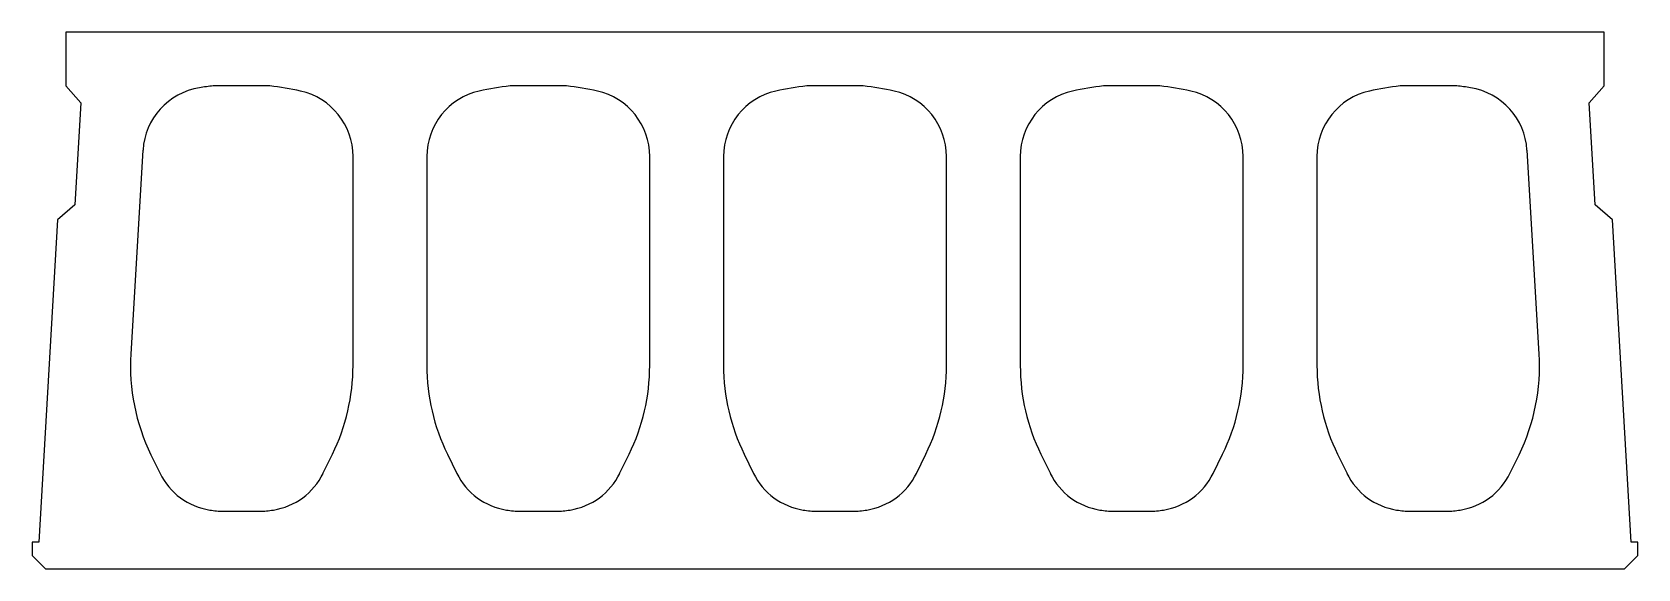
# Model space of a CAD drawing. Header units: millimetres. Extents: x 0 to 1196, y 0 to 400.
import ezdxf

# ---------------------------------------------------------------- set-up
doc = ezdxf.new("R2010")
doc.units = ezdxf.units.MM
doc.layers.add('reinforced concrete', color=7, linetype='Continuous')

msp = doc.modelspace()

# ---------------------------------------------------------------- linework, layer by layer
at = {"layer": 'reinforced concrete'}
for p, q in [((1171, 400), (25, 400)), ((25, 400), (25, 360)), ((1171, 360), (1171, 400)), ((25, 360), (36.3, 347.3)), ((174.9, 360), (137.1, 360)), ((395.9, 360), (358.1, 360)), ((616.9, 360), (579.1, 360)), ((837.9, 360), (800.1, 360)), ((1058.9, 360), (1021.1, 360)), ((1159.7, 347.3), (1171, 360)), ((36.3, 347.3), (31.7, 271.4)), ((1164.3, 271.4), (1159.7, 347.3)), ((82.5, 312.1), (73.5, 160.1)), ((1122.5, 160.1), (1113.5, 312.1)), ((239, 151.6), (239, 307.3)), ((294, 307.3), (294, 151.6)), ((460, 151.6), (460, 307.3)), ((515, 307.3), (515, 151.6)), ((681, 151.6), (681, 307.3)), ((736, 307.3), (736, 151.6)), ((902, 151.6), (902, 307.3)), ((957, 307.3), (957, 151.6)), ((31.7, 271.4), (19, 260.2)), ((1177, 260.2), (1164.3, 271.4)), ((19, 260.2), (5, 20)), ((1191, 20), (1177, 260.2)), ((88.5, 85.1), (95.4, 71.2)), ((216.6, 71.2), (223.7, 85.5)), ((309.3, 85.5), (316.4, 71.2)), ((437.6, 71.2), (444.7, 85.5)), ((530.3, 85.5), (537.4, 71.2)), ((658.6, 71.2), (665.7, 85.5)), ((751.3, 85.5), (758.4, 71.2)), ((879.6, 71.2), (886.7, 85.5)), ((972.3, 85.5), (979.4, 71.2)), ((1100.6, 71.2), (1107.5, 85.1)), ((139.9, 43), (172.1, 43)), ((360.9, 43), (393.1, 43)), ((581.9, 43), (614.1, 43)), ((802.9, 43), (835.1, 43)), ((1023.9, 43), (1056.1, 43)), ((5, 20), (0, 20)), ((0, 20), (0, 10)), ((1196, 20), (1191, 20)), ((1196, 10), (1196, 20)), ((0, 10), (10, 0)), ((10, 0), (1186, 0)), ((1186, 0), (1196, 10))]:
    msp.add_line(p, q, dxfattribs=at)
for centre, radius, start, end in [((156, 161), 200, 96.0423, 99.0297), ((137.1, 340), 20, 90, 96.0423), ((174.9, 340), 20, 83.9577, 90), ((156, 161), 200, 77.291, 83.9577), ((377, 161), 200, 96.0423, 102.709), ((358.1, 340), 20, 90, 96.0423), ((395.9, 340), 20, 83.9577, 90), ((377, 161), 200, 77.291, 83.9577), ((598, 161), 200, 96.0423, 102.709), ((579.1, 340), 20, 90, 96.0423), ((616.9, 340), 20, 83.9577, 90), ((598, 161), 200, 77.291, 83.9577), ((819, 161), 200, 96.0423, 102.709), ((800.1, 340), 20, 90, 96.0423), ((837.9, 340), 20, 83.9577, 90), ((819, 161), 200, 77.291, 83.9577), ((1040, 161), 200, 96.0423, 102.709), ((1021.1, 340), 20, 90, 96.0423), ((1058.9, 340), 20, 83.9577, 90), ((1040, 161), 200, 80.9703, 83.9577), ((132.5, 309.1), 50, 99.0297, 176.5834), ((189, 307.3), 50, 360, 77.291), ((344, 307.3), 50, 102.709, 180), ((410, 307.3), 50, 0, 77.291), ((565, 307.3), 50, 102.709, 180), ((631, 307.3), 50, 0, 77.291), ((786, 307.3), 50, 102.709, 180), ((852, 307.3), 50, 360, 77.291), ((1007, 307.3), 50, 102.709, 180), ((1063.5, 309.1), 50, 3.4166, 80.9703), ((223.2, 151.2), 150, 176.5834, 206.1417), ((972.8, 151.2), 150, 333.8583, 3.4166), ((89, 151.6), 150, 333.8583, 0), ((444, 151.6), 150, 180, 206.1417), ((310, 151.6), 150, 333.8583, 0), ((665, 151.6), 150, 180, 206.1417), ((531, 151.6), 150, 333.8583, 0), ((886, 151.6), 150, 180, 206.1417), ((752, 151.6), 150, 333.8583, 0), ((1107, 151.6), 150, 180, 206.1417), ((140.2, 93.2), 50, 206.1417, 260.9339), ((171.8, 93.2), 50, 279.0661, 333.8583), ((361.2, 93.2), 50, 206.1417, 260.9339), ((392.8, 93.2), 50, 279.0661, 333.8583), ((582.2, 93.2), 50, 206.1417, 260.9339), ((613.8, 93.2), 50, 279.0661, 333.8583), ((803.2, 93.2), 50, 206.1417, 260.9339), ((834.8, 93.2), 50, 279.0661, 333.8583), ((1024.2, 93.2), 50, 206.1417, 260.9339), ((1055.8, 93.2), 50, 279.0661, 333.8583), ((156, 192), 150, 260.9339, 262.8888), ((139.9, 63), 20, 262.8888, 270), ((172.1, 63), 20, 270, 277.1112), ((156, 192), 150, 277.1112, 279.0661), ((377, 192), 150, 260.9339, 262.8888), ((360.9, 63), 20, 262.8888, 270), ((393.1, 63), 20, 270, 277.1112), ((377, 192), 150, 277.1112, 279.0661), ((598, 192), 150, 260.9339, 262.8888), ((581.9, 63), 20, 262.8888, 270), ((614.1, 63), 20, 270, 277.1112), ((598, 192), 150, 277.1112, 279.0661), ((819, 192), 150, 260.9339, 262.8888), ((802.9, 63), 20, 262.8888, 270), ((835.1, 63), 20, 270, 277.1112), ((819, 192), 150, 277.1112, 279.0661), ((1040, 192), 150, 260.9339, 262.8888), ((1023.9, 63), 20, 262.8888, 270), ((1056.1, 63), 20, 270, 277.1112), ((1040, 192), 150, 277.1112, 279.0661)]:
    msp.add_arc(centre, radius, start, end, dxfattribs=at)

doc.saveas('drawing.dxf')
